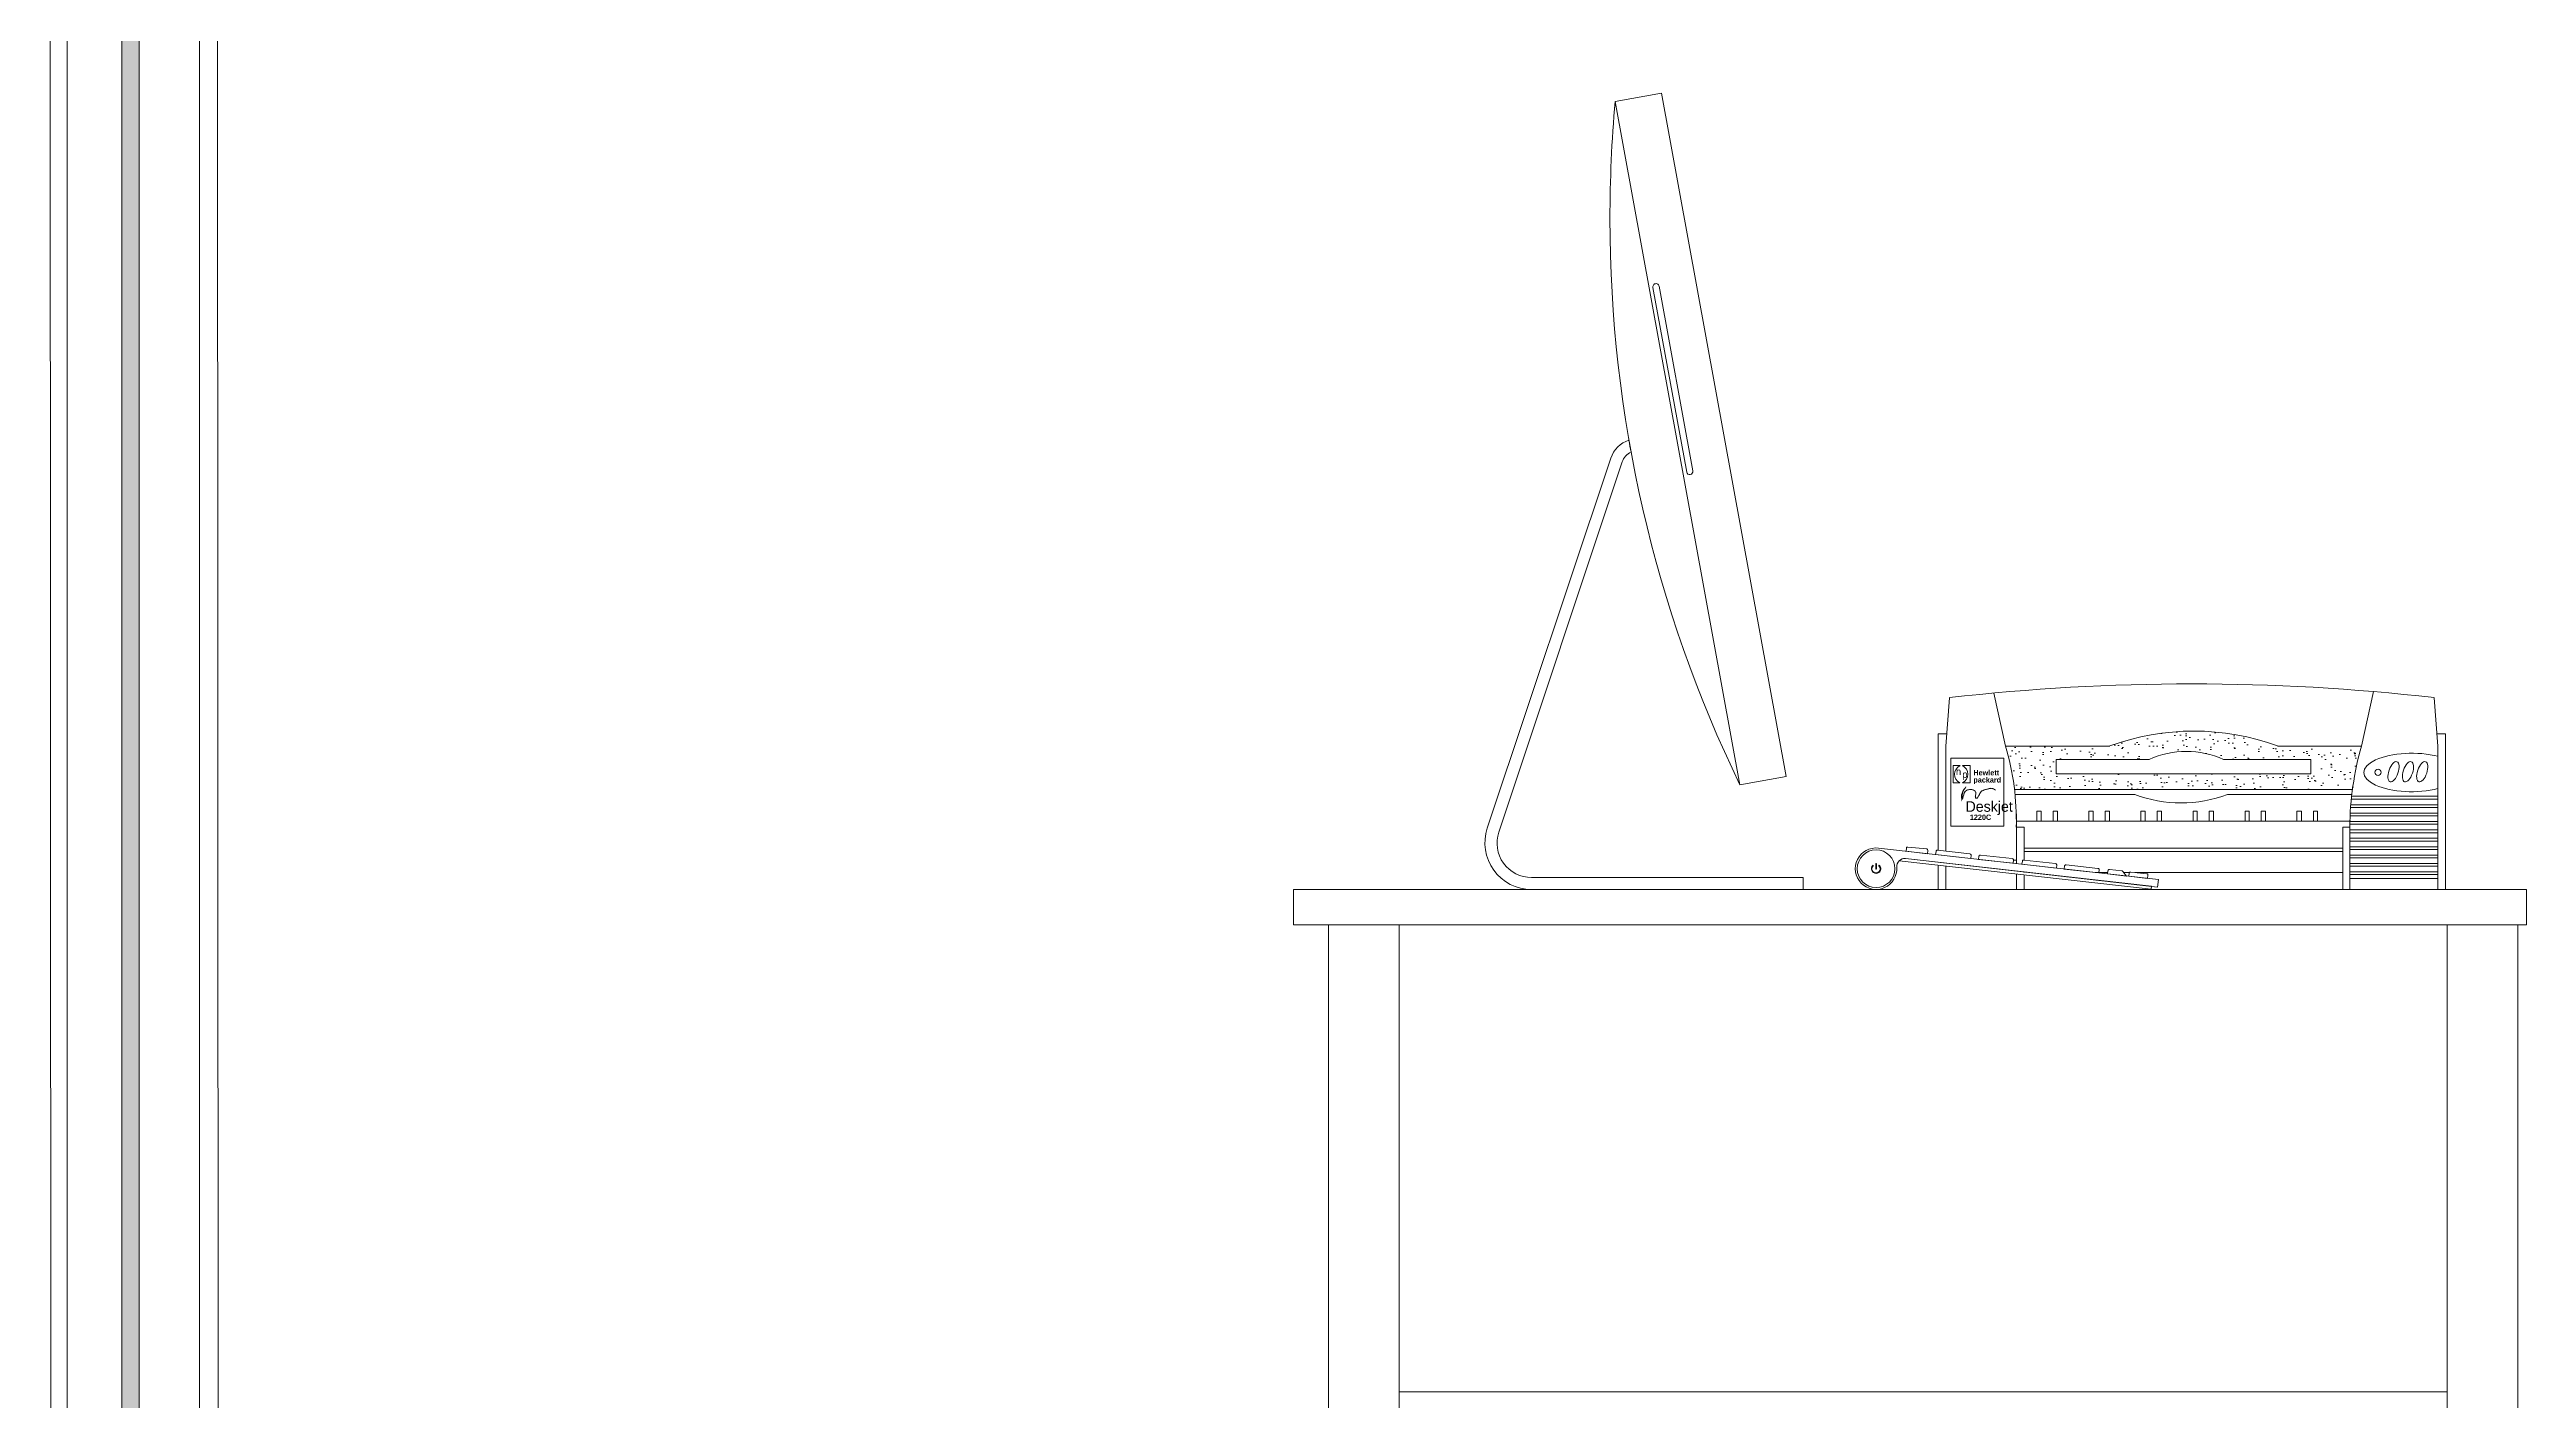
# Model space of a CAD drawing. Header units: inches. Extents: x 446 to 5946, y 570 to 2728.
# Drawn here: x 4078.6 to 4219.2, y 2392.6 to 2469.2 of the extents above; entities that cross this region are included whole.
import ezdxf

# ---------------------------------------------------------------- set-up
doc = ezdxf.new("R2010")
doc.units = ezdxf.units.IN
doc.header["$MEASUREMENT"] = 0
for name, color, linetype, lineweight in [('ACCESSORI', 2, 'Continuous', 13), ('ARREDI', 8, 'Continuous', 18), ('INFISSI', 4, 'Continuous', 13)]:
    doc.layers.add(name, color=color, linetype=linetype, lineweight=lineweight)
doc.styles.get("Standard").update_dxf_attribs({"font": 'Arial.ttf'})

# ---------------------------------------------------------------- blocks, each defined once
blk = doc.blocks.new('MAC1')
at = {"layer": 'ACCESSORI'}
for points in [[(2699.02, 1381.47, -0.022614), (2699.32, 1388.12), (2706.4, 1349.35, -0.113322)], [(2701.46, 1377.58, -1), (2701.81, 1377.65), (2703.72, 1367.16, -1), (2703.38, 1367.1)], [(2700.1, 1368.91, 0.23825), (2699.07, 1367.89), (2692.06, 1346.89, 0.512029), (2694.57, 1343.41), (2709.98, 1343.41), (2709.98, 1344.09), (2694.57, 1344.09, -0.512029), (2692.71, 1346.67), (2699.72, 1367.67, -0.211377), (2700.22, 1368.23, -0.002352)], [(2715.83, 1345.58), (2715.85, 1345.76, -0.414214), (2715.93, 1345.82), (2717, 1345.71, -0.414214), (2717.06, 1345.62), (2717.04, 1345.44)], [(2717.51, 1345.39), (2717.53, 1345.57, -0.414214), (2717.61, 1345.64), (2719.45, 1345.43, -0.414214), (2719.52, 1345.35), (2719.5, 1345.17)], [(2713.96, 1344.75, 2.414214), (2714.29, 1344.75, -1), (2714.32, 1344.78, -2.414214), (2713.94, 1344.78, -1)], [(2714.11, 1344.86, -1), (2714.15, 1344.86), (2714.15, 1344.59, -1), (2714.11, 1344.59)], [(2715.43, 1345.04, -0.222006), (2715.79, 1345.16), (2729.77, 1343.59), (2729.75, 1343.43)], [(2719.94, 1345.12), (2719.96, 1345.3, -0.414214), (2720.05, 1345.36), (2721.86, 1345.16, -0.414214), (2721.93, 1345.08), (2721.91, 1344.9)], [(2722.41, 1344.84), (2722.43, 1345.02, -0.414214), (2722.51, 1345.08), (2724.32, 1344.88, -0.414214), (2724.38, 1344.8), (2724.36, 1344.62)], [(2724.8, 1344.57), (2724.83, 1344.75, -0.414214), (2724.91, 1344.81), (2726.72, 1344.61, -0.414214), (2726.79, 1344.53), (2726.77, 1344.35)], [(2727.37, 1344.54), (2728.09, 1344.46, -0.200144), (2728.14, 1344.43), (2728.35, 1344.17), (2727.27, 1344.29), (2727.29, 1344.47, -0.414214)], [(2728.58, 1344.4), (2729.5, 1344.3, -0.414214), (2729.56, 1344.22), (2729.54, 1344.04), (2728.48, 1344.16), (2728.5, 1344.34, -0.414214)]]:
    blk.add_lwpolyline(points, format="xyb", close=True, dxfattribs=at)
blk.add_lwpolyline([(2699.32, 1388.12), (2701.95, 1388.6), (2709.03, 1349.83), (2706.4, 1349.35)], close=True, dxfattribs=at)
blk.add_lwpolyline([(2715.79, 1345.16), (2730.1, 1343.55), (2730.15, 1343.97), (2714.26, 1345.76, 2.784253), (2715.3, 1344.68, -0.474613), (2715.8, 1345.16)], format="xyb", dxfattribs=at)
blk.add_circle((2714.13, 1344.59), 1.07, dxfattribs=at)
blk = doc.blocks.new('scrivania')
for p, q in [((1099.49, 549.14), (1169.49, 549.14)), ((1099.49, 547.14), (1099.49, 549.14)), ((1169.49, 549.14), (1169.49, 547.14)), ((1169.49, 547.14), (1099.49, 547.14)), ((1101.49, 547.14), (1101.49, 520.64)), ((1101.49, 547.14), (1101.49, 475.14)), ((1105.49, 475.14), (1105.49, 547.14)), ((1164.99, 547.14), (1164.99, 475.14)), ((1168.99, 520.64), (1168.99, 547.14)), ((1169.49, 547.14), (1168.99, 547.14)), ((1168.99, 475.14), (1168.99, 547.14)), ((1105.49, 520.64), (1164.99, 520.64)), ((1101.49, 475.14), (1105.49, 475.14)), ((1164.99, 475.14), (1168.99, 475.14))]:
    blk.add_line(p, q)

msp = doc.modelspace()

# ---------------------------------------------------------------- hatches: boundary and pattern name
at = {"layer": 'ACCESSORI'}
h = msp.add_hatch(dxfattribs=at)
h.set_pattern_fill('AR-SAND', color=256, scale=0.02, angle=315, style=0)
h.set_pattern_definition([(352.5, (-10291.9152, -7251.0194), (0.66950698, 0.714762697), [0, -0.77216, 0, -0.8636, 0, -0.8255]), (322.5, (-10291.9152, -7251.0194), (1.6494657, 0.37802186), [0, -0.41656, 0, -0.69596, 0, -0.2667]), (282.5, (-10292.35704, -7250.5776), (1.120664624, -1.11659965), [0, -0.254, 0, -0.9144, 0, -1.1938]), (272.5, (-10292.357, -7250.5776), (1.39510156, -0.76456222), [0, -0.127, 0, -0.59944, 0, -0.6858])])
h.paths.add_polyline_path([(4195.55, 2429.71), (4189.62, 2429.71, -0.043191), (4190.14, 2427.24), (4209.32, 2427.24, -0.037397), (4209.83, 2429.71), (4205.07, 2429.71, 0.177521)])
h.paths.add_polyline_path([(4202, 2428.94), (4206.96, 2428.94), (4206.96, 2428.13), (4192.5, 2428.13), (4192.5, 2428.94), (4197.78, 2428.94, -0.220147)], flags=16)
h = msp.add_hatch(dxfattribs=at)
h.set_pattern_fill('ANSI32', color=256, scale=0.05, angle=315, style=0)
h.set_pattern_definition([(0, (-10291.9152, -7251.0194), (1e-16, 0.47625), []), (0, (-10291.75647, -7251.17815), (1e-16, 0.47625), [])])
h.paths.add_polyline_path([(4214.17, 2426.96), (4209.28, 2426.96, 0.027409), (4209.17, 2425.11), (4209.17, 2422.2), (4214.17, 2422.2)])
at = {"layer": 'INFISSI'}
h = msp.add_hatch(color=4, dxfattribs=at)
h.dxf.hatch_style = 1
h.paths.add_polyline_path([(4082.69, 2628.09), (4083.69, 2628.09), (4083.69, 2363.52), (4082.69, 2363.52)])

# ---------------------------------------------------------------- linework, layer by layer
at = {"layer": 'ACCESSORI'}
for p, q in [((4186.24, 2429.71), (4186.45, 2432.45)), ((4189.62, 2429.71), (4188.96, 2432.71)), ((4209.83, 2429.71), (4210.51, 2432.8)), ((4214.17, 2429.71), (4213.95, 2432.45)), ((4185.81, 2430.4), (4185.81, 2423.79)), ((4186.29, 2430.4), (4185.81, 2430.4)), ((4186.24, 2429.71), (4186.24, 2423.74)), ((4195.55, 2429.71), (4189.62, 2429.71)), ((4209.83, 2429.71), (4205.07, 2429.71)), ((4214.12, 2430.4), (4214.6, 2430.4)), ((4214.17, 2429.71), (4214.17, 2421.57)), ((4214.6, 2430.4), (4214.6, 2421.57)), ((4186.53, 2429.03), (4186.53, 2425.16)), ((4186.53, 2429.03), (4189.53, 2429.03)), ((4189.53, 2429.03), (4189.53, 2425.16)), ((4192.5, 2428.94), (4192.5, 2428.13)), ((4197.78, 2428.94), (4192.5, 2428.94)), ((4206.96, 2428.94), (4202, 2428.94)), ((4206.96, 2428.94), (4206.96, 2428.13)), ((4209.32, 2427.24), (4190.14, 2427.24)), ((4196.96, 2426.96), (4190.17, 2426.96)), ((4206.96, 2428.13), (4192.5, 2428.13)), ((4209.29, 2426.96), (4202.22, 2426.96)), ((4190.24, 2425.87), (4190.24, 2423.03)), ((4209.22, 2425.44), (4190.24, 2425.44)), ((4186.53, 2425.16), (4189.53, 2425.16)), ((4190.24, 2425.11), (4190.68, 2425.11)), ((4190.68, 2425.11), (4190.68, 2423.24)), ((4208.77, 2425.11), (4209.17, 2425.11)), ((4208.77, 2425.11), (4208.77, 2421.57)), ((4209.17, 2425.11), (4209.17, 2421.57)), ((4185.81, 2422.94), (4185.81, 2421.57)), ((4186.24, 2422.9), (4186.24, 2421.57)), ((4190.24, 2423.24), (4190.07, 2423.24)), ((4190.68, 2423.91), (4208.77, 2423.91)), ((4190.68, 2423.72), (4208.77, 2423.72)), ((4214.6, 2421.57), (4185.81, 2421.57)), ((4190.24, 2422.45), (4190.24, 2421.57)), ((4190.68, 2422.56), (4190.68, 2422.53)), ((4190.68, 2422.4), (4190.68, 2421.57)), ((4194.71, 2422.53), (4195.43, 2422.53)), ((4196.34, 2422.53), (4196.67, 2422.53)), ((4196.98, 2422.53), (4208.77, 2422.53)), ((4214.17, 2422.2), (4209.17, 2422.2))]:
    msp.add_line(p, q, dxfattribs=at)
for points in [[(4187.04, 2427.62), (4186.66, 2427.62), (4186.66, 2428.6), (4187.04, 2428.6)], [(4187.18, 2428.6), (4187.62, 2428.6), (4187.62, 2427.62), (4187.19, 2427.62)]]:
    msp.add_lwpolyline(points, dxfattribs=at)
at = {"layer": 'ACCESSORI', "const_width": 0.05}
msp.add_lwpolyline([(4187.38, 2427.39), (4187.23, 2427.17), (4187.19, 2427.05), (4187.17, 2426.92), (4187.15, 2426.69), (4187.25, 2426.91), (4187.29, 2427.05), (4187.36, 2427.15), (4187.47, 2427.22), (4187.63, 2427.25), (4187.8, 2427.22), (4187.87, 2427.18), (4187.94, 2427.08), (4187.93, 2426.93), (4187.92, 2426.78), (4187.92, 2426.78), (4188.02, 2426.75), (4188.02, 2426.75), (4188.13, 2426.95), (4188.21, 2427.09), (4188.29, 2427.16), (4188.42, 2427.22), (4188.57, 2427.26), (4188.69, 2427.29), (4188.81, 2427.31), (4188.9, 2427.29), (4189, 2427.25), (4189.06, 2427.21)], dxfattribs=at)
at = {"layer": 'ACCESSORI'}
for points in [[(4191.41, 2426.02), (4191.65, 2426.02), (4191.65, 2425.44), (4191.41, 2425.44)], [(4192.33, 2426.02), (4192.57, 2426.02), (4192.57, 2425.44), (4192.33, 2425.44)], [(4194.36, 2426.02), (4194.6, 2426.02), (4194.6, 2425.44), (4194.36, 2425.44)], [(4195.28, 2426.02), (4195.53, 2426.02), (4195.53, 2425.44), (4195.28, 2425.44)], [(4197.31, 2426.02), (4197.56, 2426.02), (4197.56, 2425.44), (4197.31, 2425.44)], [(4198.24, 2426.02), (4198.48, 2426.02), (4198.48, 2425.44), (4198.24, 2425.44)], [(4200.27, 2426.02), (4200.51, 2426.02), (4200.51, 2425.44), (4200.27, 2425.44)], [(4201.19, 2426.02), (4201.43, 2426.02), (4201.43, 2425.44), (4201.19, 2425.44)], [(4203.22, 2426.02), (4203.46, 2426.02), (4203.46, 2425.44), (4203.22, 2425.44)], [(4204.14, 2426.02), (4204.39, 2426.02), (4204.39, 2425.44), (4204.14, 2425.44)], [(4206.17, 2426.02), (4206.42, 2426.02), (4206.42, 2425.44), (4206.17, 2425.44)], [(4207.1, 2426.02), (4207.34, 2426.02), (4207.34, 2425.44), (4207.1, 2425.44)]]:
    msp.add_lwpolyline(points, close=True, dxfattribs=at)
msp.add_circle((4210.77, 2428.22), 0.177, dxfattribs=at)
for centre, radius, start, end in [((4200.2, 2312.14), 121.1, 83.4802, 96.5198), ((4175.56, 2425.49), 14.68, 358.5043, 16.7177), ((4200.31, 2416.72), 13.84, 69.8673, 110.1327), ((4226.12, 2425.01), 16.95, 163.8931, 179.674), ((4187.27, 2428.11), 0.54, 114.9311, 243.6551), ((4186.95, 2428.11), 0.54, 296.3449, 65.0689), ((4199.89, 2424.38), 5.03, 65.1691, 114.8309), ((4199.59, 2433.8), 7.32, 248.9249, 291.0751)]:
    msp.add_arc(centre, radius, start, end, dxfattribs=at)
msp.add_ellipse((4212.69, 2428.21), major_axis=(-2.72, 0), ratio=0.401644, start_param=4.137457, end_param=8.428914, dxfattribs=at)
for centre in [(4211.65, 2428.25), (4212.47, 2428.25), (4213.28, 2428.25)]:
    msp.add_ellipse(centre, major_axis=(0.191, 0.573), ratio=0.442953, dxfattribs=at)
msp.add_spline([(4187.38, 2427.39), (4187.13, 2426.77), (4187.15, 2426.69), (4187.25, 2426.94), (4187.33, 2427.13), (4187.85, 2427.19), (4187.93, 2427.1), (4187.93, 2426.92), (4187.93, 2426.76), (4188.03, 2426.76), (4188.08, 2426.82), (4188.14, 2426.97), (4188.29, 2427.16), (4188.56, 2427.26), (4188.84, 2427.31), (4189.06, 2427.21)], degree=3, dxfattribs=at)
at = {"layer": 'INFISSI'}
for p, q in [((4082.69, 2363.52), (4082.69, 2628.09)), ((4083.69, 2363.52), (4083.69, 2628.09)), ((4078.69, 2357.52), (4078.6, 2564.02)), ((4087.1, 2357.52), (4087.1, 2564.02)), ((4088.19, 2347.52), (4088.1, 2564.02))]:
    msp.add_line(p, q, dxfattribs=at)
msp.add_lwpolyline([(4083.69, 2628.07), (4082.69, 2628.09), (4082.69, 2363.52), (4083.69, 2363.52)], close=True, dxfattribs=at)
msp.add_lwpolyline([(4079.6, 2357.52), (4079.6, 2564.02)], dxfattribs=at)

# ---------------------------------------------------------------- block references
msp.add_blockref('MAC1', (1468.15, 1078.16))
at = {"layer": 'ARREDI'}
msp.add_blockref('scrivania', (3049.71, 1872.42), dxfattribs=at)

# ---------------------------------------------------------------- texts
at = {"layer": 'ACCESSORI', "width": 6.605, "attachment_point": 1}
for s, insert, char_height in [('{\\fComic Sans MS|b0|i0|c0|p66;h}', (4186.81, 2428.46), 0.4), ('{\\fComic Sans MS|b0|i0|c0|p66;p}', (4187.17, 2428.3), 0.4), ('{\\fTechnicBold|b0|i0|c2|p2;Hewlett}', (4187.8, 2428.35), 0.3), ('{\\fTechnicBold|b0|i0|c2|p2;packard}', (4187.8, 2427.94), 0.3), ('{\\fCityBlueprint|b0|i0|c2|p2;Deskjet}', (4187.36, 2426.58), 0.6), ('{\\fTechnicBold|b0|i0|c2|p2;1220C}', (4187.6, 2425.82), 0.3)]:
    msp.add_mtext(s, dxfattribs=dict(at, insert=insert, char_height=char_height))

doc.saveas('drawing.dxf')
